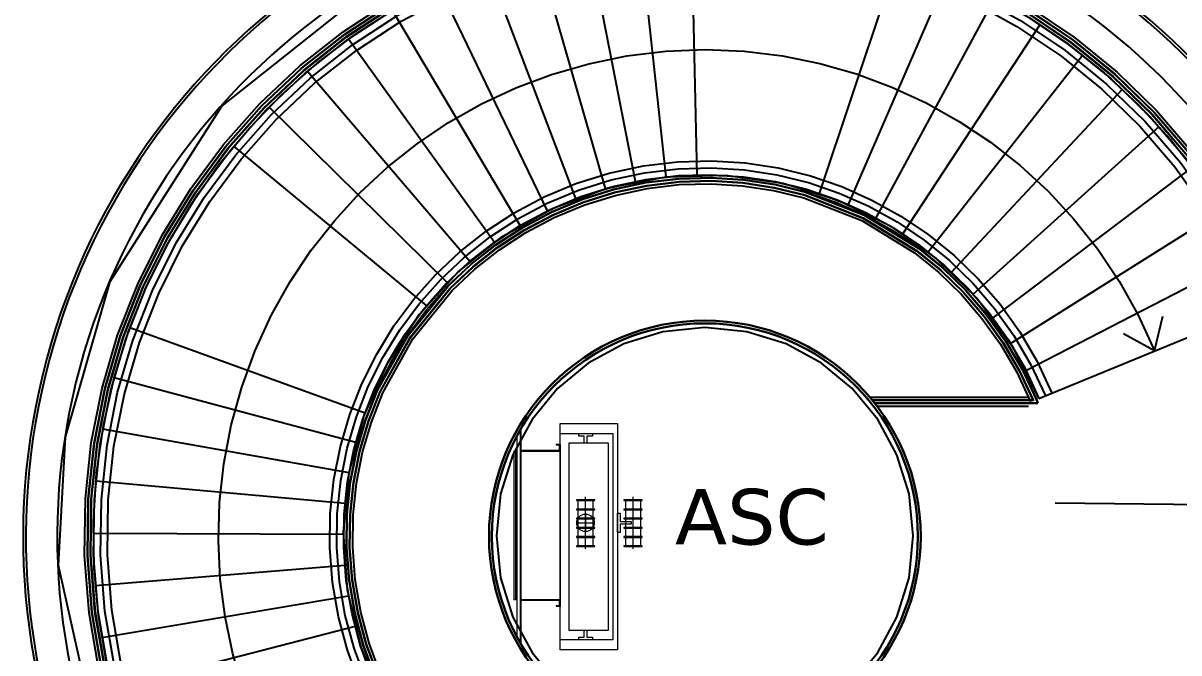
# Model space of a CAD drawing. Header units: metres. Extents: x -6536.4 to -6472.4, y -4878.1 to -4801.3.
# Drawn here: x -6526.41 to -6518.09, y -4828.43 to -4823.9 of the extents above; entities that cross this region are included whole.
import ezdxf
from ezdxf.xclip import XClip

# ---------------------------------------------------------------- set-up
doc = ezdxf.new("R2010")
doc.units = ezdxf.units.M
doc.header["$XCLIPFRAME"] = 2
for name, color, linetype, lineweight in [('A-Escalier', 31, 'Continuous', 25), ('A-Fenetre', 5, 'Continuous', 30), ('A-MURS RIDEAUUX', 150, 'Continuous', 25), ('MENUISERIE ALU', 5, 'Continuous', 9)]:
    doc.layers.add(name, color=color, linetype=linetype, lineweight=lineweight)
doc.layers.add('TEXTES +8.50', color=7, linetype='Continuous')
doc.styles.add('Verdana', font='verdana.ttf')

# ---------------------------------------------------------------- blocks, each defined once
blk = doc.blocks.new('A$C6E374D36 (2)')
at = {"color": 0, "linetype": 'ByBlock', "lineweight": -2, "ltscale": 10}
for p, q in [((5.255559481931414, 6.941889021982206, 0.02212012055770174), (5.802883499513882, 8.656659099799072, 0.02212012055770174)), ((5.464765116983472, 6.865088576769267, 0.02212012055770174), (6.156923804987855, 8.526689115594309, 0.02212012055770174)), ((5.666625394530456, 6.770654819716583, 0.02212012055770174), (6.498533505451633, 8.366878142120186, 0.02212012055770174)), ((5.859657259471533, 6.659281549855223, 0.02212012055770174), (6.825202815352895, 8.178400300815156, 0.02212012055770174)), ((6.04244251851469, 6.531787019778676, 0.02212012055770174), (7.134531715270896, 7.962640326839391, 0.02212012055770174)), ((5.529221490722193, 7.79927406088882, 0.02212012055770174), (5.772810643447883, 7.878281718931248)), ((5.529221490722193, 7.79927406088882, 0.02212012055770174), (5.669660473565273, 7.585136774425337)), ((6.213638259549953, 6.389107923996562, 0.02212012055770174), (7.424247584715886, 7.721183395513435, 0.02212012055770174)), ((6.371986717951586, 6.232292517086535, 0.02212012055770174), (7.692221898933894, 7.455803476129404, 0.02212012055770174)), ((6.516324517288922, 6.062492912242305, 0.02212012055770174), (7.936485867044212, 7.168450298701828, 0.02212012055770174)), ((6.64559121658931, 5.880956616769254, 0.02212012055770174), (8.155244896628574, 6.861235029437012, 0.02212012055770174)), ((6.758837101325298, 5.689017366709777, 0.02212012055770174), (8.346891778489407, 6.536414760107618, 0.02212012055770174)), ((6.855230160917927, 5.488085327988301, 0.02212012055770174), (8.510018494719588, 6.196375925346729, 0.02212012055770174)), ((7.060321852336529, 4.620570315973964, 0.02212012055770174), (8.857096741739042, 4.728273597325824, 0.02212012055770174)), ((7.064110384964806, 4.397745377642423, 0.02212012055770174), (8.863508104645007, 4.351185240147061, 0.02212012055770174)), ((7.048803268318807, 4.175414546887623, 0.02212012055770174), (8.837603753401709, 3.9749330650302, 0.02212012055770174)), ((7.014512962853587, 3.955211274722387, 0.02212012055770174), (8.779574005689938, 3.602281373667211, 0.02212012055770174)), ((6.961491397342797, 3.738753381095194, 0.02212012055770174), (8.689845202519791, 3.235968015223989, 0.02212012055770174)), ((6.890128117979657, 3.527631168903099, 0.02212012055770174), (8.569076575904546, 2.878684271511702, 0.02212012055770174)), ((6.800947426411767, 3.323395740110755, 0.02212012055770174), (8.418155405557627, 2.533055084326406, 0.02212012055770174)), ((6.694604527716365, 3.12754759991094, 0.02212012055770174), (8.23819050007478, 2.201619770141406, 0.02212012055770174)), ((6.571880716662235, 2.941525632601042, 0.02212012055770174), (8.03050405059821, 1.886813363920737, 0.02212012055770174)), ((6.433677637573965, 2.766696530177796, 0.02212012055770174), (7.796621916757431, 1.590948729055526, 0.02212012055770174)), ((6.281010660013635, 2.604344751362078, 0.02212012055770174), (7.53826241626939, 1.316199564905219, 0.02212012055770174)), ((5.545777674002238, 2.100283887734804, 0.02212012055770174), (6.294021978405908, 0.4631734879967553, 0.02212012055770174)), ((5.339303768389073, 2.016415941399828, 0.02212012055770174), (5.944604599671948, 0.3212431172760262, 0.02212012055770174)), ((5.126406262113051, 1.950537584219092, 0.02212012055770174), (5.584316512131409, 0.2097566666607236, 0.02212012055770174)), ((4.021311390716619, 1.903132820447354, 0.02212012055770174), (3.714155960537028, 0.1295332202817008, 0.02212012055770174)), ((4.242327961352203, 1.874549929985733, 0.02212012055770174), (4.088184003150673, 0.08116217488168331, 0.02212012055770174)), ((4.464980345421282, 1.86499890957748, 0.02212012055770174), (4.464980345422191, 0.06499890957729804, 0.02212012055770174)), ((4.68763272949036, 1.874549929985733, 0.02212012055770174), (4.841776687693709, 0.0811621748835023, 0.02212012055770174)), ((4.908649300123216, 1.903132820449173, 0.02212012055770174), (5.215804730304626, 0.1295332202835198, 0.02212012055770174))]:
    blk.add_line(p, q, dxfattribs=at)
at = {"color": 0, "linetype": 'ByBlock', "lineweight": -2, "ltscale": 0.04}
blk.add_circle((4.464980345418553, 4.464998909577844, 0.02212012055770174), 1.5, dxfattribs=at)
at = {"color": 0, "linetype": 'ByBlock', "lineweight": -2}
for radius, start, end in [(4.464999999999999, 102.789583949223, 72.29784460361603), (4.445, 102.789583949223, 72.29784460361603), (4.442499999999999, 102.789583949223, 72.29784460361603), (4.4225, 102.789583949223, 72.29784460361603), (4.419999999999999, 102.789583949223, 72.29784460361603), (4.4, 102.789583949223, 72.29784460361603), (4.35, 102.789583949223, 72.29784460361603), (4.3, 102.789583949223, 72.29784460361603), (3.5, 107.702155396384, 143.4171752802422), (2.7, 102.789583949223, 72.29784460361603), (2.65, 102.789583949223, 72.29784460361603), (2.6, 102.789583949223, 72.29784460361603), (2.58, 102.789583949223, 72.29784460361603), (2.5775, 102.789583949223, 72.29784460361603), (2.5575, 102.789583949223, 72.29784460361603), (2.555, 102.789583949223, 72.29784460361603), (2.535, 102.789583949223, 72.29784460361603)]:
    blk.add_arc((4.464980345421282, 4.464998909577844, 0.02212012055770174), radius, start, end, dxfattribs=at)
at = {"color": 0, "linetype": 'ByBlock', "lineweight": -2, "ltscale": 10}
for centre, radius, start, end in [((4.464980345421282, 4.464998909577844, 0.02212012055770174), 4.399999999999966, 147.0027269736985, 72.29784460361603), ((4.464980345421282, 4.464998909577844, 0.02212012055770174), 3.5, 143.4171752802422, 72.29784460361603), ((4.464980345418553, 4.464998909577844, 0.02212012055770174), 2.599999999999786, 137.1775840793422, 72.29784460355053)]:
    blk.add_arc(centre, radius, start, end, dxfattribs=at)

msp = doc.modelspace()

# ---------------------------------------------------------------- linework, layer by layer
at = {"elevation": 17230.23347183991}
for points in [[(-6520.316997741206, -4826.588681395106), (-6519.174159618602, -4826.588681395106)], [(-6520.301250844178, -4826.608681395106), (-6519.14129716323, -4826.608681395106)], [(-6520.299282482049, -4826.611181395107), (-6519.140261583138, -4826.611181395107)], [(-6520.283535585022, -4826.631181395106), (-6519.110340357258, -4826.631181395106)], [(-6520.281567222894, -4826.633681395107), (-6519.106599535706, -4826.633681395107)], [(-6519.120161662242, -4826.607459187591), (-6519.110340357258, -4826.631181395106)], [(-6519.117851799746, -4826.606502874228), (-6519.106599535706, -4826.633681395107)], [(-6520.265820325867, -4826.653681395105), (-6519.174159618602, -4826.653681395105)]]:
    msp.add_lwpolyline(points, dxfattribs=at)
at = {"layer": 'A-Escalier', "color": 31, "linetype": 'Continuous', "lineweight": 25, "extrusion": (0, 0, -1)}
msp.add_arc((6521.503585159685, -4827.59178491586, -17232.3964324495), 2.60000000000228, 26.72430273628806, 116.3712993633506, dxfattribs=at)
at = {"layer": 'A-Fenetre', "lineweight": 30, "ltscale": 50}
for radius in [1.553091859945198, 1.533091859945198]:
    msp.add_circle((-6521.503585513538, -4827.591781424749, 17230.23347183991), radius, dxfattribs=at)
at = {"layer": 'A-MURS RIDEAUUX', "color": 4}
for radius in [4.905744373558747, 4.885744373558747]:
    msp.add_arc((-6521.503366956872, -4827.591781424767, 34458.2597428291), radius, 359.4370374441911, 251.6910795383014, dxfattribs=at)
at = {"layer": 'A-MURS RIDEAUUX'}
msp.add_arc((-6521.503366956872, -4827.591781424767, 34458.2597428291), 4.659990832682963, 359.4370374441911, 251.6910795383014, dxfattribs=at)
at = {"layer": 'MENUISERIE ALU'}
for p, q in [((-6522.857516398126, -4826.875649310155, 17230.21135171936), (-6522.857516398126, -4828.309505433235, 17230.21135171936)), ((-6522.83323113503, -4826.831515230485, 17230.21135171936), (-6522.83323113503, -4828.353639512905, 17230.21135171936)), ((-6522.83323113503, -4826.831515230485, 17230.21135171936), (-6522.83323113503, -4828.353639512905, 17230.21135171936)), ((-6522.827402671883, -4826.821412536516, 17230.21135171936), (-6522.827402671883, -4828.363742206875, 17230.21135171936)), ((-6522.574517935242, -4826.930473617563, 17230.21135171936), (-6522.574517935242, -4826.93630208071, 17230.21135171936)), ((-6522.545375619503, -4826.930473617563, 17230.21135171936), (-6522.574517935242, -4826.930473617563, 17230.21135171936)), ((-6522.551204082651, -4826.93630208071, 17230.21135171936), (-6522.574517935242, -4826.93630208071, 17230.21135171936)), ((-6522.551204082651, -4826.93630208071, 17230.21135171936), (-6522.551204082651, -4826.973215680724, 17230.21135171936)), ((-6522.545375619503, -4826.979044143872, 17230.21135171936), (-6522.545375619503, -4826.930473617563, 17230.21135171936)), ((-6522.545375619503, -4826.930473617563, 17230.21135171936), (-6522.545375619503, -4826.979044143872, 17230.21135171936)), ((-6522.867230503063, -4826.979044144337, 17230.21135171936), (-6522.878887429358, -4826.979044144337, 17230.21135171936)), ((-6522.878887429358, -4826.979044144337, 17230.21135171936), (-6522.878887429358, -4828.047595723126, 17230.21135171936)), ((-6522.867230503063, -4826.979044144337, 17230.21135171936), (-6522.867230503063, -4828.047595723126, 17230.21135171936)), ((-6522.83323113503, -4826.979044143872, 17230.21135171936), (-6522.545375619503, -4826.979044143872, 17230.21135171936)), ((-6522.83323113503, -4826.979044143872, 17230.21135171936), (-6522.83323113503, -4828.04759572266, 17230.21135171936)), ((-6522.551204082651, -4826.973215680724, 17230.21135171936), (-6522.827402671883, -4826.973215680724, 17230.21135171936)), ((-6522.545375619503, -4826.979044143872, 17230.21135171936), (-6522.545375619503, -4828.04759572266, 17230.21135171936)), ((-6522.867230503063, -4828.047595723126, 17230.21135171936), (-6522.878887429358, -4828.047595723126, 17230.21135171936)), ((-6522.83323113503, -4828.04759572266, 17230.21135171936), (-6522.83323113503, -4828.353639512905, 17230.21135171936)), ((-6522.545375619503, -4828.04759572266, 17230.21135171936), (-6522.83323113503, -4828.04759572266, 17230.21135171936)), ((-6522.83323113503, -4828.04759572266, 17230.21135171936), (-6522.83323113503, -4828.353639512905, 17230.21135171936)), ((-6522.545375619503, -4828.04759572266, 17230.21135171936), (-6522.545375619503, -4828.096166248969, 17230.21135171936)), ((-6522.545375619503, -4828.04759572266, 17230.21135171936), (-6522.545375619503, -4828.096166248969, 17230.21135171936)), ((-6522.827402671883, -4828.053424185808, 17230.21135171936), (-6522.827402671883, -4828.363742206875, 17230.21135171936)), ((-6522.551204082651, -4828.053424185808, 17230.21135171936), (-6522.827402671883, -4828.053424185808, 17230.21135171936)), ((-6522.574517935242, -4828.090337785821, 17230.21135171936), (-6522.574517935242, -4828.096166248969, 17230.21135171936)), ((-6522.551204082651, -4828.090337785821, 17230.21135171936), (-6522.574517935242, -4828.090337785821, 17230.21135171936)), ((-6522.545375619503, -4828.096166248969, 17230.21135171936), (-6522.574517935242, -4828.096166248969, 17230.21135171936)), ((-6522.551204082651, -4828.053424185808, 17230.21135171936), (-6522.551204082651, -4828.090337785821, 17230.21135171936))]:
    msp.add_line(p, q, dxfattribs=at)
at = {"layer": 'MENUISERIE ALU', "elevation": 17230.21135171935}
for points in [[(-6522.545375619503, -4828.407144570424), (-6522.545375619503, -4826.780036919124), (-6522.131716535878, -4826.780036919124), (-6522.131716535878, -4828.407144570424), (-6522.545375619503, -4828.407144570424)], [(-6522.545375619503, -4828.335365782264), (-6522.545375619503, -4826.851815707282), (-6522.164845207309, -4826.851815707282), (-6522.164845207309, -4828.335365782264), (-6522.545375619503, -4828.335365782264)], [(-6522.411204499992, -4826.851815772475), (-6522.312922774619, -4826.851815642091), (-6522.312922751219, -4826.8694842669), (-6522.353229301501, -4826.869484320334), (-6522.353229234097, -4826.920281616575), (-6522.370897858907, -4826.920281640091), (-6522.370897926311, -4826.869484343733), (-6522.411204476593, -4826.869484397284), (-6522.411204499992, -4826.851815772475)], [(-6522.411204499992, -4826.851815772475), (-6522.312922774619, -4826.851815642091), (-6522.312922751219, -4826.8694842669), (-6522.353229301501, -4826.869484320334), (-6522.353229234097, -4826.920281616575), (-6522.370897858907, -4826.920281640091), (-6522.370897926311, -4826.869484343733), (-6522.411204476593, -4826.869484397284), (-6522.411204499992, -4826.851815772475)], [(-6522.197973878856, -4828.266899861213), (-6522.197973878856, -4826.920281628333), (-6522.483535432785, -4826.920281628333), (-6522.483535432785, -4828.266899861213), (-6522.197973878856, -4828.266899861213)], [(-6522.295806294443, -4827.333775614682), (-6522.295806294443, -4827.328254169502), (-6522.4283209804, -4827.328254169502), (-6522.4283209804, -4827.333775614682), (-6522.295806294443, -4827.333775614682)], [(-6522.30684918492, -4827.394511512363), (-6522.30684918492, -4827.328254169502), (-6522.417278089807, -4827.328254169502), (-6522.417278089807, -4827.394511512363), (-6522.30684918492, -4827.394511512363)], [(-6522.362063637305, -4827.681626665116), (-6522.362063637305, -4827.306168388431)], [(-6521.953925998976, -4827.333775614682), (-6521.953925998976, -4827.328254169502), (-6522.086440684817, -4827.328254169502), (-6522.086440684817, -4827.333775614682), (-6521.953925998976, -4827.333775614682)], [(-6521.964968889453, -4827.394511512363), (-6521.964968889453, -4827.328254169502), (-6522.075397794456, -4827.328254169502), (-6522.075397794456, -4827.394511512363), (-6521.964968889453, -4827.394511512363)], [(-6522.020183341955, -4827.681626665116), (-6522.020183341955, -4827.306168388431)], [(-6522.295806294443, -4827.400032957544), (-6522.295806294443, -4827.394511512363), (-6522.4283209804, -4827.394511512363), (-6522.4283209804, -4827.400032957544), (-6522.295806294443, -4827.400032957544)], [(-6522.295806294443, -4827.466290300639), (-6522.295806294443, -4827.460768855342), (-6522.4283209804, -4827.460768855342), (-6522.4283209804, -4827.466290300639), (-6522.295806294443, -4827.466290300639)], [(-6522.30684918492, -4827.460768855342), (-6522.30684918492, -4827.394511512363), (-6522.417278089807, -4827.394511512363), (-6522.417278089807, -4827.460768855342), (-6522.30684918492, -4827.460768855342)], [(-6522.30684918492, -4827.527026198321), (-6522.30684918492, -4827.460768855342), (-6522.417278089807, -4827.460768855342), (-6522.417278089807, -4827.527026198321), (-6522.30684918492, -4827.527026198321)], [(-6522.362063637305, -4827.427640183912), (-6522.362063637305, -4827.560154869752)], [(-6522.131716535878, -4827.564019881378), (-6522.131716535878, -4827.423775172168), (-6522.114047911068, -4827.423775172168), (-6522.114047911068, -4827.485063214368), (-6522.033434810504, -4827.485063214368), (-6522.033434810504, -4827.502731839179), (-6522.114047911068, -4827.502731839179), (-6522.114047911068, -4827.564019881378), (-6522.131716535878, -4827.564019881378)], [(-6522.131716535878, -4827.564019881378), (-6522.131716535878, -4827.423775172168), (-6522.114047911068, -4827.423775172168), (-6522.114047911068, -4827.485063214368), (-6522.033434810504, -4827.485063214368), (-6522.033434810504, -4827.502731839179), (-6522.114047911068, -4827.502731839179), (-6522.114047911068, -4827.564019881378), (-6522.131716535878, -4827.564019881378)], [(-6521.953925998976, -4827.400032957544), (-6521.953925998976, -4827.394511512363), (-6522.086440684817, -4827.394511512363), (-6522.086440684817, -4827.400032957544), (-6521.953925998976, -4827.400032957544)], [(-6521.953925998976, -4827.466290300639), (-6521.953925998976, -4827.460768855342), (-6522.086440684817, -4827.460768855342), (-6522.086440684817, -4827.466290300639), (-6521.953925998976, -4827.466290300639)], [(-6521.964968889453, -4827.460768855342), (-6521.964968889453, -4827.394511512363), (-6522.075397794456, -4827.394511512363), (-6522.075397794456, -4827.460768855342), (-6521.964968889453, -4827.460768855342)], [(-6521.964968889453, -4827.527026198321), (-6521.964968889453, -4827.460768855342), (-6522.075397794456, -4827.460768855342), (-6522.075397794456, -4827.527026198321), (-6521.964968889453, -4827.527026198321)], [(-6522.4283209804, -4827.493897526773), (-6522.295806294443, -4827.493897526773)], [(-6522.295806294443, -4827.532547643501), (-6522.295806294443, -4827.527026198321), (-6522.4283209804, -4827.527026198321), (-6522.4283209804, -4827.532547643501), (-6522.295806294443, -4827.532547643501)], [(-6522.30684918492, -4827.593283541183), (-6522.30684918492, -4827.527026198321), (-6522.417278089807, -4827.527026198321), (-6522.417278089807, -4827.593283541183), (-6522.30684918492, -4827.593283541183)], [(-6521.953925998976, -4827.532547643501), (-6521.953925998976, -4827.527026198321), (-6522.086440684817, -4827.527026198321), (-6522.086440684817, -4827.532547643501), (-6521.953925998976, -4827.532547643501)], [(-6521.964968889453, -4827.593283541183), (-6521.964968889453, -4827.527026198321), (-6522.075397794456, -4827.527026198321), (-6522.075397794456, -4827.593283541183), (-6521.964968889453, -4827.593283541183)], [(-6522.295806294443, -4827.59880498648), (-6522.295806294443, -4827.593283541183), (-6522.4283209804, -4827.593283541183), (-6522.4283209804, -4827.59880498648), (-6522.295806294443, -4827.59880498648)], [(-6522.30684918492, -4827.659540884162), (-6522.30684918492, -4827.593283541183), (-6522.417278089807, -4827.593283541183), (-6522.417278089807, -4827.659540884162), (-6522.30684918492, -4827.659540884162)], [(-6521.953925998976, -4827.59880498648), (-6521.953925998976, -4827.593283541183), (-6522.086440684817, -4827.593283541183), (-6522.086440684817, -4827.59880498648), (-6521.953925998976, -4827.59880498648)], [(-6521.964968889453, -4827.659540884162), (-6521.964968889453, -4827.593283541183), (-6522.075397794456, -4827.593283541183), (-6522.075397794456, -4827.659540884162), (-6521.964968889453, -4827.659540884162)], [(-6522.295806294443, -4827.665062329458), (-6522.295806294443, -4827.659540884162), (-6522.4283209804, -4827.659540884162), (-6522.4283209804, -4827.665062329458), (-6522.295806294443, -4827.665062329458)], [(-6521.953925998976, -4827.665062329458), (-6521.953925998976, -4827.659540884162), (-6522.086440684817, -4827.659540884162), (-6522.086440684817, -4827.665062329458), (-6521.953925998976, -4827.665062329458)], [(-6522.312922774619, -4828.335365847457), (-6522.411204499992, -4828.335365717073), (-6522.411204476593, -4828.317697092262), (-6522.370897926311, -4828.317697145813), (-6522.370897858907, -4828.266899849456), (-6522.353229234097, -4828.266899872971), (-6522.353229301501, -4828.317697169213), (-6522.312922751219, -4828.317697222647), (-6522.312922774619, -4828.335365847457)], [(-6522.312922774619, -4828.335365847457), (-6522.411204499992, -4828.335365717073), (-6522.411204476593, -4828.317697092262), (-6522.370897926311, -4828.317697145813), (-6522.370897858907, -4828.266899849456), (-6522.353229234097, -4828.266899872971), (-6522.353229301501, -4828.317697169213), (-6522.312922751219, -4828.317697222647), (-6522.312922774619, -4828.335365847457)]]:
    msp.add_lwpolyline(points, dxfattribs=at)
msp.add_lwpolyline([(-6522.29891210743, -4827.493897526773, -1), (-6522.425215167414, -4827.493897526773, -1), (-6522.29891210743, -4827.493897526773)], format="xyb", dxfattribs=at)

# ---------------------------------------------------------------- block references
ref = msp.add_blockref('A$C6E374D36 (2)', (-6525.589881825514, -4832.402665939976, 17230.21135171935), dxfattribs=dict(xscale=-1, rotation=274.67423366928))
XClip(ref).set_block_clipping_path([(0.23686654876655666, 2.5091323973574617), (0.47020426437393326, 2.0686048268271406), (1.4854240121385374, 0.8849210737907924), (3.0299900811496627, 0.034877491860243026), (4.6316409245609975, -0.1876839957676566), (5.548899281911872, -0.062102166361000855), (6.63815185290332, 0.3491695127204366), (7.83224262105341, 1.253023418956218), (8.716790332096934, 2.5750877714717717), (9.085418560935068, 3.9183560174633385), (9.04524967945963, 5.282651219430591), (8.556602199471854, 6.6806236003812955), (7.581970427181659, 7.9205315909839555), (6.313444417215578, 8.736689561906132), (4.765859181803535, 9.110773837717716), (4.297408115582584, 9.117802716632468), (4.4957136704642835, 6.9964203305225965), (4.002940097615465, 6.954702486093083), (3.4293671776094925, 6.776544891828053), (2.8192475009818736, 6.391463968539028), (2.192679545453757, 5.593996017359132), (1.930571148071067, 4.518960309802424), (2.0766668991709594, 3.6154964814631967), (2.1472200353473454, 3.438677324436867), (0.37803975571569026, 2.651991493062269)])

# ---------------------------------------------------------------- texts
at = {"layer": 'TEXTES +8.50', "style": 'Verdana'}
msp.add_text('ASC', height=0.4, dxfattribs=at).set_placement((-6521.719037160357, -4827.649794871279, 17230.23347183991))

doc.saveas('drawing.dxf')
